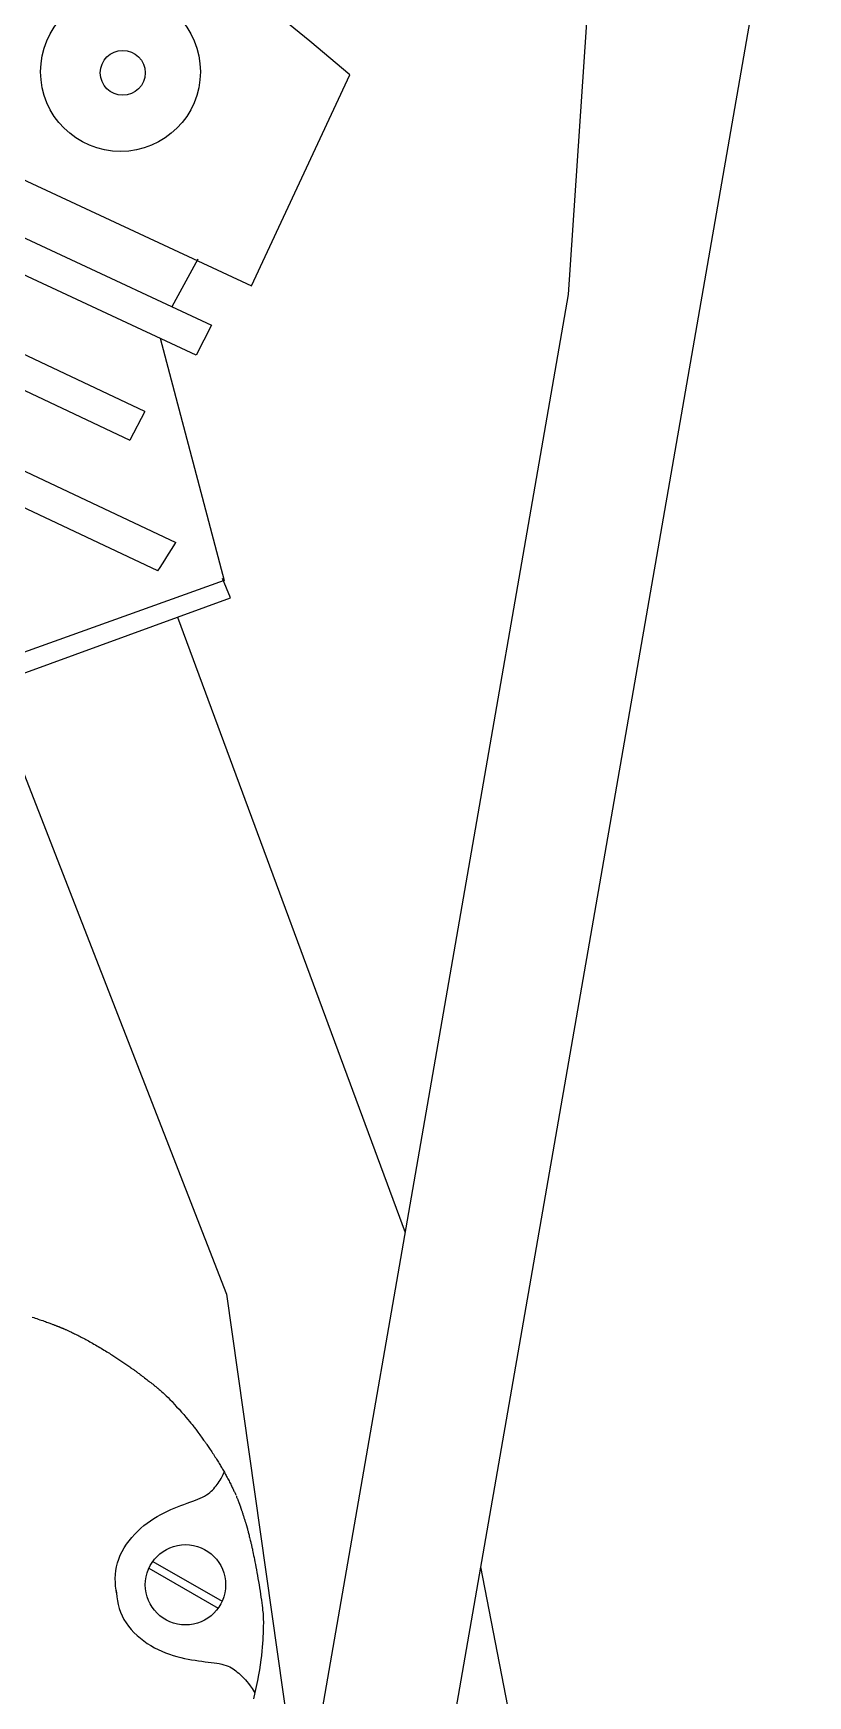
# Model space of a CAD drawing. Header units: millimetres. Extents: x -390 to 2317, y 0 to 1124.
# Drawn here: x 1176.1 to 1324.3, y 284.5 to 603 of the extents above; entities that cross this region are included whole.
import ezdxf

# ---------------------------------------------------------------- set-up
doc = ezdxf.new("R2010")
doc.units = ezdxf.units.MM
doc.layers.add('ceco.net 102 chopper', color=7, linetype='Continuous')

msp = doc.modelspace()

# ---------------------------------------------------------------- linework, layer by layer
at = {"layer": 'ceco.net 102 chopper'}
for p, q in [((1345.01, 788.2), (1245.77, 217.69)), ((1278.54, 553.01), (1291.67, 747.85)), ((1023.62, 645.22), (1217.83, 554.65)), ((1228.99, 601.5), (1222.88, 606.51)), ((1236.66, 595.04), (1228.99, 601.5)), ((1217.83, 554.65), (1236.66, 595.04)), ((1207.24, 541.38), (1147.35, 569.31)), ((1197.43, 530.54), (1140.73, 557.42)), ((1223.71, 237.81), (1278.54, 553.01)), ((1199.9, 500.02), (1127.73, 534.08)), ((1212.62, 498.2), (1145.57, 474.14)), ((1213.82, 494.84), (1212.26, 498.58)), ((1154.81, 473.35), (1213.82, 494.84)), ((1203.7, 491.16), (1247.28, 373.26)), ((1167.67, 478.04), (1213.08, 361.43)), ((1213.08, 361.43), (1227.48, 259.47)), ((1175.84, 357.05), (1176.14, 356.96)), ((1176.14, 356.96), (1176.43, 356.86)), ((1176.43, 356.86), (1176.73, 356.75)), ((1176.73, 356.75), (1177.02, 356.65)), ((1177.02, 356.65), (1177.31, 356.55)), ((1177.31, 356.55), (1177.59, 356.46)), ((1177.59, 356.46), (1177.86, 356.36)), ((1177.86, 356.36), (1178.12, 356.27)), ((1178.12, 356.27), (1178.37, 356.18)), ((1178.37, 356.18), (1178.61, 356.1)), ((1178.61, 356.1), (1178.83, 356.02)), ((1178.83, 356.02), (1179.03, 355.94)), ((1179.03, 355.94), (1179.21, 355.88)), ((1179.21, 355.88), (1179.38, 355.81)), ((1179.38, 355.81), (1179.53, 355.76)), ((1179.53, 355.76), (1179.68, 355.7)), ((1179.68, 355.7), (1179.81, 355.65)), ((1179.81, 355.65), (1179.93, 355.61)), ((1179.93, 355.61), (1180.04, 355.56)), ((1180.04, 355.56), (1180.15, 355.52)), ((1180.15, 355.52), (1180.25, 355.48)), ((1180.25, 355.48), (1180.35, 355.44)), ((1180.35, 355.44), (1180.45, 355.4)), ((1180.45, 355.4), (1180.55, 355.37)), ((1180.55, 355.37), (1180.63, 355.33)), ((1180.63, 355.33), (1180.72, 355.3)), ((1180.72, 355.3), (1180.8, 355.27)), ((1180.8, 355.27), (1180.87, 355.24)), ((1180.87, 355.24), (1180.94, 355.21)), ((1180.94, 355.21), (1181.01, 355.18)), ((1181.01, 355.18), (1181.06, 355.16)), ((1181.06, 355.16), (1181.12, 355.14)), ((1181.12, 355.14), (1181.17, 355.12)), ((1181.17, 355.12), (1181.22, 355.1)), ((1181.22, 355.1), (1181.26, 355.08)), ((1181.26, 355.08), (1181.3, 355.06)), ((1181.3, 355.06), (1181.34, 355.05)), ((1181.34, 355.05), (1181.38, 355.03)), ((1181.38, 355.03), (1181.42, 355.01)), ((1181.42, 355.01), (1181.46, 355)), ((1181.46, 355), (1181.5, 354.98)), ((1181.5, 354.98), (1181.54, 354.96)), ((1181.54, 354.96), (1181.59, 354.94)), ((1181.59, 354.94), (1181.64, 354.92)), ((1181.64, 354.92), (1181.7, 354.9)), ((1181.7, 354.9), (1181.77, 354.87)), ((1181.77, 354.87), (1181.84, 354.84)), ((1181.84, 354.84), (1181.92, 354.8)), ((1181.92, 354.8), (1182, 354.77)), ((1182, 354.77), (1182.09, 354.73)), ((1182.09, 354.73), (1182.19, 354.69)), ((1182.19, 354.69), (1182.3, 354.64)), ((1182.3, 354.64), (1182.41, 354.59)), ((1182.41, 354.59), (1182.52, 354.54)), ((1182.52, 354.54), (1182.65, 354.49)), ((1182.65, 354.49), (1182.78, 354.43)), ((1182.78, 354.43), (1182.92, 354.36)), ((1182.92, 354.36), (1183.07, 354.29)), ((1183.07, 354.29), (1183.23, 354.22)), ((1183.23, 354.22), (1183.4, 354.14)), ((1183.4, 354.14), (1183.58, 354.05)), ((1183.58, 354.05), (1183.77, 353.96)), ((1183.77, 353.96), (1183.97, 353.86)), ((1183.97, 353.86), (1184.17, 353.76)), ((1184.17, 353.76), (1184.38, 353.66)), ((1184.38, 353.66), (1184.6, 353.55)), ((1184.6, 353.55), (1184.81, 353.44)), ((1184.81, 353.44), (1185.03, 353.33)), ((1185.03, 353.33), (1185.25, 353.21)), ((1185.25, 353.21), (1185.47, 353.1)), ((1185.47, 353.1), (1185.69, 352.98)), ((1185.69, 352.98), (1185.92, 352.86)), ((1185.92, 352.86), (1186.15, 352.74)), ((1186.15, 352.74), (1186.38, 352.61)), ((1186.38, 352.61), (1186.62, 352.47)), ((1186.62, 352.47), (1186.87, 352.33)), ((1186.87, 352.33), (1187.13, 352.19)), ((1187.13, 352.19), (1187.4, 352.04)), ((1187.4, 352.04), (1187.67, 351.88)), ((1187.67, 351.88), (1187.94, 351.72)), ((1187.94, 351.72), (1188.22, 351.56)), ((1188.22, 351.56), (1188.5, 351.39)), ((1188.5, 351.39), (1188.78, 351.23)), ((1188.78, 351.23), (1189.05, 351.06)), ((1189.05, 351.06), (1189.33, 350.89)), ((1189.33, 350.89), (1189.6, 350.73)), ((1189.6, 350.73), (1189.86, 350.57)), ((1189.86, 350.57), (1190.12, 350.41)), ((1190.12, 350.41), (1190.38, 350.25)), ((1190.38, 350.25), (1190.62, 350.1)), ((1190.62, 350.1), (1190.85, 349.95)), ((1190.85, 349.95), (1191.08, 349.81)), ((1191.08, 349.81), (1191.29, 349.68)), ((1191.29, 349.68), (1191.5, 349.55)), ((1191.5, 349.55), (1191.69, 349.42)), ((1191.69, 349.42), (1191.88, 349.3)), ((1191.88, 349.3), (1192.07, 349.18)), ((1192.07, 349.18), (1192.26, 349.06)), ((1192.26, 349.06), (1192.44, 348.93)), ((1192.44, 348.93), (1192.63, 348.81)), ((1192.63, 348.81), (1192.82, 348.68)), ((1192.82, 348.68), (1193.01, 348.55)), ((1193.01, 348.55), (1193.2, 348.42)), ((1193.2, 348.42), (1193.4, 348.29)), ((1193.4, 348.29), (1193.59, 348.16)), ((1193.59, 348.16), (1193.78, 348.02)), ((1193.78, 348.02), (1193.97, 347.89)), ((1193.97, 347.89), (1194.16, 347.76)), ((1194.16, 347.76), (1194.34, 347.63)), ((1194.34, 347.63), (1194.52, 347.51)), ((1194.52, 347.51), (1194.69, 347.39)), ((1194.69, 347.39), (1194.86, 347.27)), ((1194.86, 347.27), (1195.01, 347.16)), ((1195.01, 347.16), (1195.15, 347.06)), ((1195.15, 347.06), (1195.29, 346.97)), ((1195.29, 346.97), (1195.4, 346.88)), ((1195.4, 346.88), (1195.51, 346.8)), ((1195.51, 346.8), (1195.61, 346.73)), ((1195.61, 346.73), (1195.7, 346.66)), ((1195.7, 346.66), (1195.8, 346.59)), ((1195.8, 346.59), (1195.9, 346.52)), ((1195.9, 346.52), (1196.02, 346.43)), ((1196.02, 346.43), (1196.15, 346.33)), ((1196.15, 346.33), (1196.31, 346.21)), ((1196.31, 346.21), (1196.49, 346.07)), ((1196.49, 346.07), (1196.7, 345.91)), ((1196.7, 345.91), (1196.92, 345.75)), ((1196.92, 345.75), (1197.15, 345.57)), ((1197.15, 345.57), (1197.38, 345.4)), ((1197.38, 345.4), (1197.61, 345.23)), ((1197.61, 345.23), (1197.82, 345.06)), ((1197.82, 345.06), (1198.01, 344.92)), ((1198.01, 344.92), (1198.18, 344.79)), ((1198.18, 344.79), (1198.33, 344.67)), ((1198.33, 344.67), (1198.46, 344.57)), ((1198.46, 344.57), (1198.58, 344.48)), ((1198.58, 344.48), (1198.68, 344.4)), ((1198.68, 344.4), (1198.78, 344.32)), ((1198.78, 344.32), (1198.88, 344.24)), ((1198.88, 344.24), (1198.98, 344.16)), ((1198.98, 344.16), (1199.08, 344.08)), ((1199.08, 344.08), (1199.19, 343.99)), ((1199.19, 343.99), (1199.29, 343.9)), ((1199.29, 343.9), (1199.4, 343.82)), ((1199.4, 343.82), (1199.5, 343.74)), ((1199.5, 343.74), (1199.59, 343.66)), ((1199.59, 343.66), (1199.67, 343.59)), ((1199.67, 343.59), (1199.74, 343.53)), ((1199.74, 343.53), (1199.8, 343.49)), ((1199.8, 343.49), (1199.85, 343.45)), ((1199.85, 343.45), (1199.89, 343.41)), ((1199.89, 343.41), (1199.94, 343.36)), ((1199.94, 343.36), (1200, 343.31)), ((1200, 343.31), (1200.08, 343.24)), ((1200.08, 343.24), (1200.19, 343.15)), ((1200.19, 343.15), (1200.32, 343.04)), ((1200.32, 343.04), (1200.49, 342.89)), ((1200.49, 342.89), (1200.69, 342.72)), ((1200.69, 342.72), (1200.93, 342.5)), ((1200.93, 342.5), (1201.21, 342.25)), ((1201.21, 342.25), (1201.51, 341.96)), ((1201.51, 341.96), (1201.85, 341.63)), ((1201.85, 341.63), (1202.22, 341.26)), ((1202.22, 341.26), (1202.62, 340.84)), ((1202.62, 340.84), (1203.05, 340.38)), ((1203.05, 340.38), (1203.5, 339.88)), ((1203.5, 339.88), (1203.96, 339.37)), ((1203.96, 339.37), (1204.41, 338.85)), ((1204.41, 338.85), (1204.85, 338.35)), ((1204.85, 338.35), (1205.26, 337.87)), ((1205.26, 337.87), (1205.64, 337.43)), ((1205.64, 337.43), (1205.97, 337.04)), ((1205.97, 337.04), (1206.24, 336.72)), ((1206.24, 336.72), (1206.46, 336.45)), ((1206.46, 336.45), (1206.64, 336.23)), ((1206.64, 336.23), (1206.79, 336.04)), ((1206.79, 336.04), (1206.92, 335.87)), ((1206.92, 335.87), (1207.04, 335.72)), ((1207.04, 335.72), (1207.16, 335.56)), ((1207.16, 335.56), (1207.29, 335.38)), ((1207.29, 335.38), (1207.43, 335.19)), ((1207.43, 335.19), (1207.59, 334.97)), ((1207.59, 334.97), (1207.76, 334.74)), ((1207.76, 334.74), (1207.93, 334.51)), ((1207.93, 334.51), (1208.1, 334.28)), ((1208.1, 334.28), (1208.26, 334.05)), ((1208.26, 334.05), (1208.42, 333.84)), ((1208.42, 333.84), (1208.55, 333.65)), ((1208.55, 333.65), (1208.67, 333.49)), ((1208.67, 333.49), (1208.78, 333.35)), ((1208.78, 333.35), (1208.87, 333.22)), ((1208.87, 333.22), (1208.95, 333.1)), ((1208.95, 333.1), (1209.03, 332.99)), ((1209.03, 332.99), (1209.11, 332.87)), ((1209.11, 332.87), (1209.2, 332.75)), ((1209.2, 332.75), (1209.29, 332.61)), ((1209.29, 332.61), (1209.4, 332.45)), ((1209.4, 332.45), (1209.52, 332.27)), ((1209.52, 332.27), (1209.66, 332.08)), ((1209.66, 332.08), (1209.79, 331.88)), ((1209.79, 331.88), (1209.94, 331.66)), ((1209.94, 331.66), (1210.09, 331.44)), ((1210.09, 331.44), (1210.24, 331.21)), ((1210.24, 331.21), (1210.39, 330.98)), ((1210.39, 330.98), (1210.54, 330.75)), ((1210.54, 330.75), (1210.69, 330.52)), ((1210.69, 330.52), (1210.84, 330.29)), ((1210.84, 330.29), (1210.98, 330.07)), ((1210.98, 330.07), (1211.12, 329.85)), ((1211.12, 329.85), (1211.26, 329.63)), ((1211.26, 329.63), (1211.39, 329.42)), ((1211.39, 329.42), (1211.52, 329.22)), ((1211.52, 329.22), (1211.64, 329.01)), ((1211.64, 329.01), (1211.76, 328.82)), ((1211.76, 328.82), (1211.88, 328.63)), ((1211.88, 328.63), (1211.99, 328.44)), ((1211.99, 328.44), (1212.1, 328.25)), ((1212.1, 328.25), (1212.21, 328.07)), ((1211.04, 324.69), (1211.24, 324.96)), ((1211.24, 324.96), (1211.43, 325.23)), ((1211.43, 325.23), (1211.62, 325.51)), ((1211.62, 325.51), (1211.81, 325.81)), ((1211.81, 325.81), (1212, 326.14)), ((1212, 326.14), (1212.2, 326.5)), ((1212.2, 326.5), (1212.4, 326.9)), ((1212.21, 328.07), (1212.31, 327.88)), ((1212.31, 327.88), (1212.42, 327.69)), ((1212.4, 326.9), (1212.61, 327.34)), ((1212.42, 327.69), (1212.53, 327.5)), ((1212.53, 327.5), (1212.64, 327.31)), ((1212.61, 327.34), (1212.61, 327.35)), ((1212.64, 327.31), (1212.75, 327.11)), ((1212.75, 327.11), (1212.86, 326.91)), ((1212.86, 326.91), (1212.97, 326.7)), ((1212.97, 326.7), (1213.08, 326.5)), ((1213.08, 326.5), (1213.19, 326.29)), ((1213.19, 326.29), (1213.31, 326.08)), ((1213.31, 326.08), (1213.42, 325.86)), ((1213.42, 325.86), (1213.53, 325.64)), ((1213.53, 325.64), (1213.65, 325.42)), ((1213.65, 325.42), (1213.76, 325.21)), ((1213.76, 325.21), (1213.86, 325)), ((1213.86, 325), (1213.97, 324.79)), ((1206.06, 321.58), (1206.59, 321.77)), ((1206.59, 321.77), (1207.1, 321.97)), ((1207.1, 321.97), (1207.59, 322.16)), ((1207.59, 322.16), (1208.04, 322.35)), ((1208.04, 322.35), (1208.47, 322.55)), ((1208.47, 322.55), (1208.86, 322.75)), ((1208.86, 322.75), (1209.22, 322.97)), ((1209.22, 322.97), (1209.55, 323.19)), ((1209.55, 323.19), (1209.86, 323.42)), ((1209.86, 323.42), (1210.13, 323.66)), ((1210.13, 323.66), (1210.38, 323.91)), ((1210.38, 323.91), (1210.62, 324.16)), ((1210.62, 324.16), (1210.83, 324.43)), ((1210.83, 324.43), (1211.04, 324.69)), ((1213.97, 324.79), (1214.07, 324.59)), ((1214.07, 324.59), (1214.16, 324.4)), ((1214.16, 324.4), (1214.25, 324.22)), ((1214.25, 324.22), (1214.33, 324.05)), ((1214.33, 324.05), (1214.41, 323.88)), ((1214.41, 323.88), (1214.48, 323.72)), ((1214.48, 323.72), (1214.56, 323.57)), ((1214.56, 323.57), (1214.62, 323.42)), ((1214.62, 323.42), (1214.69, 323.28)), ((1214.69, 323.28), (1214.75, 323.13)), ((1214.75, 323.13), (1214.81, 322.99)), ((1214.88, 322.85), (1214.94, 322.71)), ((1214.94, 322.71), (1214.99, 322.57)), ((1214.99, 322.57), (1215.05, 322.44)), ((1215.05, 322.44), (1215.1, 322.32)), ((1215.1, 322.32), (1215.15, 322.2)), ((1215.15, 322.2), (1215.19, 322.09)), ((1215.19, 322.09), (1215.23, 321.99)), ((1215.23, 321.99), (1215.27, 321.9)), ((1215.27, 321.9), (1215.3, 321.82)), ((1215.3, 321.82), (1215.33, 321.74)), ((1215.33, 321.74), (1215.36, 321.67)), ((1199.14, 318.43), (1199.79, 318.83)), ((1199.79, 318.83), (1200.45, 319.19)), ((1200.45, 319.19), (1201.1, 319.54)), ((1201.1, 319.54), (1201.76, 319.85)), ((1201.76, 319.85), (1202.41, 320.15)), ((1202.41, 320.15), (1203.06, 320.43)), ((1203.06, 320.43), (1203.69, 320.68)), ((1203.69, 320.68), (1204.31, 320.92)), ((1204.31, 320.92), (1204.91, 321.15)), ((1204.91, 321.15), (1205.5, 321.37)), ((1205.5, 321.37), (1206.06, 321.58)), ((1215.36, 321.67), (1215.39, 321.6)), ((1215.39, 321.6), (1215.41, 321.54)), ((1215.41, 321.54), (1215.43, 321.47)), ((1215.43, 321.47), (1215.46, 321.41)), ((1215.46, 321.41), (1215.48, 321.35)), ((1215.48, 321.35), (1215.5, 321.29)), ((1215.5, 321.29), (1215.52, 321.24)), ((1215.52, 321.24), (1215.54, 321.18)), ((1215.54, 321.18), (1215.56, 321.13)), ((1215.56, 321.13), (1215.57, 321.09)), ((1215.57, 321.09), (1215.59, 321.05)), ((1215.59, 321.05), (1215.6, 321.01)), ((1215.6, 321.01), (1215.61, 320.98)), ((1215.61, 320.98), (1215.62, 320.96)), ((1215.62, 320.96), (1215.63, 320.94)), ((1215.63, 320.94), (1215.63, 320.91)), ((1215.63, 320.91), (1215.64, 320.9)), ((1215.64, 320.9), (1215.65, 320.88)), ((1215.65, 320.88), (1215.65, 320.86)), ((1215.65, 320.86), (1215.66, 320.84)), ((1215.66, 320.84), (1215.66, 320.82)), ((1215.66, 320.82), (1215.67, 320.8)), ((1215.67, 320.8), (1215.68, 320.78)), ((1215.68, 320.78), (1215.69, 320.77)), ((1215.69, 320.77), (1215.69, 320.75)), ((1215.69, 320.75), (1215.7, 320.73)), ((1215.7, 320.73), (1215.71, 320.71)), ((1215.71, 320.71), (1215.71, 320.69)), ((1215.71, 320.69), (1215.72, 320.67)), ((1215.72, 320.67), (1215.73, 320.65)), ((1215.73, 320.65), (1215.73, 320.63)), ((1215.73, 320.63), (1215.74, 320.6)), ((1215.74, 320.6), (1215.75, 320.58)), ((1215.75, 320.58), (1215.76, 320.55)), ((1215.76, 320.55), (1215.77, 320.51)), ((1215.77, 320.51), (1215.79, 320.47)), ((1215.79, 320.47), (1215.8, 320.43)), ((1215.8, 320.43), (1215.82, 320.38)), ((1215.82, 320.38), (1215.84, 320.32)), ((1215.84, 320.32), (1215.86, 320.26)), ((1215.86, 320.26), (1215.88, 320.18)), ((1215.88, 320.18), (1215.91, 320.1)), ((1215.91, 320.1), (1215.94, 320)), ((1215.94, 320), (1215.98, 319.9)), ((1215.98, 319.9), (1216.02, 319.78)), ((1216.02, 319.78), (1216.06, 319.65)), ((1216.06, 319.65), (1216.11, 319.51)), ((1216.11, 319.51), (1216.15, 319.37)), ((1216.15, 319.37), (1216.2, 319.22)), ((1216.2, 319.22), (1216.25, 319.07)), ((1216.25, 319.07), (1216.3, 318.92)), ((1216.3, 318.92), (1216.35, 318.76)), ((1216.35, 318.76), (1216.4, 318.61)), ((1216.4, 318.61), (1216.45, 318.46)), ((1194.93, 314.84), (1195.48, 315.45)), ((1195.48, 315.45), (1196.05, 316.03)), ((1196.05, 316.03), (1196.63, 316.57)), ((1196.63, 316.57), (1197.24, 317.08)), ((1197.24, 317.08), (1197.86, 317.56)), ((1197.86, 317.56), (1198.5, 318.01)), ((1198.5, 318.01), (1199.14, 318.43)), ((1216.45, 318.46), (1216.5, 318.31)), ((1216.5, 318.31), (1216.55, 318.16)), ((1216.55, 318.16), (1216.59, 318.02)), ((1216.59, 318.02), (1216.64, 317.89)), ((1216.64, 317.89), (1216.67, 317.77)), ((1216.67, 317.77), (1216.71, 317.66)), ((1216.71, 317.66), (1216.74, 317.56)), ((1216.74, 317.56), (1216.77, 317.47)), ((1216.77, 317.47), (1216.79, 317.39)), ((1216.79, 317.39), (1216.82, 317.31)), ((1216.82, 317.31), (1216.84, 317.25)), ((1216.84, 317.25), (1216.85, 317.2)), ((1216.85, 317.2), (1216.87, 317.15)), ((1216.87, 317.15), (1216.88, 317.11)), ((1216.88, 317.11), (1216.89, 317.08)), ((1216.89, 317.08), (1216.89, 317.06)), ((1216.89, 317.06), (1216.9, 317.04)), ((1216.9, 317.04), (1216.9, 317.02)), ((1216.9, 317.02), (1216.91, 317)), ((1216.91, 317), (1216.91, 316.99)), ((1216.91, 316.99), (1216.92, 316.97)), ((1216.92, 316.97), (1216.92, 316.95)), ((1216.92, 316.95), (1216.93, 316.93)), ((1216.93, 316.93), (1216.94, 316.9)), ((1216.94, 316.9), (1216.95, 316.87)), ((1216.95, 316.87), (1216.96, 316.83)), ((1216.96, 316.83), (1216.97, 316.77)), ((1216.97, 316.77), (1216.99, 316.71)), ((1216.99, 316.71), (1217.01, 316.63)), ((1217.01, 316.63), (1217.04, 316.54)), ((1217.04, 316.54), (1217.06, 316.43)), ((1217.06, 316.43), (1217.1, 316.31)), ((1217.1, 316.31), (1217.13, 316.17)), ((1217.13, 316.17), (1217.17, 316.02)), ((1217.17, 316.02), (1217.21, 315.85)), ((1217.21, 315.85), (1217.26, 315.67)), ((1217.26, 315.67), (1217.31, 315.47)), ((1217.31, 315.47), (1217.37, 315.25)), ((1193.08, 312.15), (1193.48, 312.85)), ((1193.48, 312.85), (1193.93, 313.54)), ((1193.93, 313.54), (1194.41, 314.2)), ((1194.41, 314.2), (1194.93, 314.84)), ((1217.37, 315.25), (1217.42, 315.03)), ((1217.42, 315.03), (1217.48, 314.79)), ((1217.48, 314.79), (1217.54, 314.56)), ((1217.54, 314.56), (1217.59, 314.33)), ((1217.59, 314.33), (1217.64, 314.12)), ((1217.64, 314.12), (1217.69, 313.92)), ((1217.69, 313.92), (1217.74, 313.74)), ((1217.74, 313.74), (1217.77, 313.58)), ((1217.77, 313.58), (1217.81, 313.45)), ((1217.81, 313.45), (1217.83, 313.32)), ((1217.83, 313.32), (1217.86, 313.2)), ((1217.86, 313.2), (1217.89, 313.07)), ((1217.89, 313.07), (1217.92, 312.92)), ((1217.92, 312.92), (1217.96, 312.76)), ((1217.96, 312.76), (1218, 312.56)), ((1218, 312.56), (1218.05, 312.32)), ((1218.05, 312.32), (1218.11, 312.04)), ((1191.86, 308.46), (1191.99, 309.21)), ((1191.99, 309.21), (1192.17, 309.95)), ((1192.17, 309.95), (1192.42, 310.69)), ((1192.42, 310.69), (1192.72, 311.43)), ((1192.72, 311.43), (1193.08, 312.15)), ((1198.97, 310.24), (1212.21, 302.59)), ((1198.97, 310.24), (1212.21, 302.59)), ((1218.11, 312.04), (1218.17, 311.73)), ((1218.17, 311.73), (1218.24, 311.38)), ((1218.24, 311.38), (1218.32, 311)), ((1218.32, 311), (1218.4, 310.59)), ((1218.4, 310.59), (1218.49, 310.14)), ((1218.49, 310.14), (1218.58, 309.66)), ((1218.58, 309.66), (1218.68, 309.16)), ((1218.68, 309.16), (1218.78, 308.63)), ((1191.76, 306.95), (1191.79, 307.71)), ((1191.77, 306.21), (1191.76, 306.95)), ((1191.82, 305.46), (1191.77, 306.21)), ((1191.79, 307.71), (1191.86, 308.46)), ((1198.2, 308.91), (1211.44, 301.26)), ((1198.2, 308.91), (1211.44, 301.26)), ((1218.78, 308.63), (1218.88, 308.09)), ((1218.88, 308.09), (1218.98, 307.52)), ((1218.98, 307.52), (1219.08, 306.94)), ((1219.08, 306.94), (1219.18, 306.35)), ((1219.18, 306.35), (1219.28, 305.76)), ((1191.9, 304.72), (1191.82, 305.46)), ((1191.96, 304.23), (1191.9, 304.72)), ((1191.92, 304.66), (1191.96, 304.17)), ((1191.96, 304.17), (1192.05, 303.43)), ((1192.05, 303.43), (1192.17, 302.69)), ((1192.17, 302.69), (1192.33, 301.96)), ((1219.28, 305.76), (1219.38, 305.16)), ((1219.38, 305.16), (1219.47, 304.56)), ((1219.47, 304.56), (1219.56, 303.97)), ((1219.56, 303.97), (1219.65, 303.39)), ((1219.65, 303.39), (1219.72, 302.83)), ((1219.72, 302.83), (1219.8, 302.3)), ((1192.33, 301.96), (1192.53, 301.23)), ((1192.53, 301.23), (1192.77, 300.52)), ((1192.77, 300.52), (1193.06, 299.82)), ((1193.06, 299.82), (1193.41, 299.13)), ((1219.8, 302.3), (1219.86, 301.8)), ((1219.86, 301.8), (1219.92, 301.34)), ((1219.92, 301.34), (1219.97, 300.92)), ((1219.97, 300.92), (1220.01, 300.55)), ((1220.01, 300.55), (1220.04, 300.23)), ((1220.04, 300.23), (1220.07, 299.92)), ((1220.07, 299.92), (1220.08, 299.64)), ((1220.08, 299.64), (1220.1, 299.35)), ((1193.41, 299.13), (1193.82, 298.46)), ((1193.82, 298.46), (1194.28, 297.82)), ((1194.28, 297.82), (1194.79, 297.2)), ((1194.79, 297.2), (1195.34, 296.6)), ((1195.34, 296.6), (1195.93, 296.03)), ((1220.06, 296.44), (1220.03, 295.84)), ((1220.08, 296.99), (1220.06, 296.44)), ((1220.09, 297.5), (1220.08, 296.99)), ((1220.1, 297.95), (1220.09, 297.5)), ((1220.1, 299.35), (1220.1, 299.05)), ((1220.1, 299.05), (1220.11, 298.72)), ((1220.11, 298.36), (1220.1, 297.95)), ((1220.11, 298.72), (1220.11, 298.36)), ((1195.93, 296.03), (1196.56, 295.5)), ((1196.56, 295.5), (1197.21, 294.99)), ((1197.21, 294.99), (1197.87, 294.52)), ((1197.87, 294.52), (1198.56, 294.09)), ((1198.56, 294.09), (1199.25, 293.7)), ((1199.25, 293.7), (1199.96, 293.33)), ((1199.96, 293.33), (1200.67, 293.01)), ((1219.88, 293.78), (1219.81, 293.01)), ((1219.94, 294.51), (1219.88, 293.78)), ((1219.99, 295.2), (1219.94, 294.51)), ((1220.03, 295.84), (1219.99, 295.2)), ((1200.67, 293.01), (1201.39, 292.71)), ((1201.39, 292.71), (1202.11, 292.44)), ((1202.11, 292.44), (1202.84, 292.21)), ((1202.84, 292.21), (1203.56, 292)), ((1203.56, 292), (1204.28, 291.81)), ((1204.28, 291.81), (1204.99, 291.65)), ((1204.99, 291.65), (1205.69, 291.51)), ((1205.69, 291.51), (1206.38, 291.39)), ((1206.38, 291.39), (1207.06, 291.28)), ((1207.06, 291.28), (1207.72, 291.19)), ((1207.72, 291.19), (1208.35, 291.1)), ((1208.35, 291.1), (1208.97, 291.02)), ((1208.97, 291.02), (1209.56, 290.95)), ((1209.56, 290.95), (1210.13, 290.87)), ((1210.13, 290.87), (1210.67, 290.8)), ((1210.67, 290.8), (1211.19, 290.72)), ((1211.19, 290.72), (1211.67, 290.64)), ((1211.67, 290.64), (1212.13, 290.54)), ((1212.13, 290.54), (1212.56, 290.43)), ((1212.56, 290.43), (1212.96, 290.31)), ((1212.96, 290.31), (1213.34, 290.17)), ((1213.34, 290.17), (1213.68, 290.01)), ((1213.68, 290.01), (1214, 289.84)), ((1219.49, 290.44), (1219.35, 289.48)), ((1219.62, 291.35), (1219.49, 290.44)), ((1219.72, 292.2), (1219.62, 291.35)), ((1219.81, 293.01), (1219.72, 292.2)), ((1214, 289.84), (1214.3, 289.65)), ((1214.3, 289.65), (1214.59, 289.46)), ((1214.59, 289.46), (1214.86, 289.25)), ((1214.86, 289.25), (1215.12, 289.04)), ((1215.12, 289.04), (1215.38, 288.82)), ((1215.38, 288.82), (1215.62, 288.6)), ((1215.62, 288.6), (1215.87, 288.37)), ((1215.87, 288.37), (1216.13, 288.12)), ((1216.13, 288.12), (1216.39, 287.85)), ((1216.39, 287.85), (1216.66, 287.54)), ((1216.66, 287.54), (1216.95, 287.2)), ((1216.95, 287.2), (1217.25, 286.81)), ((1217.25, 286.81), (1217.58, 286.37)), ((1218.98, 287.41), (1218.75, 286.29)), ((1219.17, 288.48), (1218.98, 287.41)), ((1219.35, 289.48), (1219.17, 288.48)), ((1217.58, 286.37), (1217.94, 285.86)), ((1217.94, 285.86), (1218.35, 285.25)), ((1218.49, 285.12), (1218.21, 283.9)), ((1218.35, 285.25), (1218.45, 285.08)), ((1218.75, 286.29), (1218.49, 285.12))]:
    msp.add_line(p, q, dxfattribs=at)
for points in [[(1150.49, 574.93), (1210.21, 547.08)], [(1207.57, 559.72), (1202.56, 550.64)], [(1137.71, 551.99), (1194.56, 525.04)], [(1210.21, 547.08), (1207.24, 541.38)], [(1200.35, 544.6), (1212.62, 498.2)], [(1130.87, 539.7), (1203.37, 505.49)], [(1197.43, 530.54), (1194.56, 525.04)], [(1261.68, 309.19), (1273.29, 249.21), (1274.79, 231.21), (1274.04, 220.41)]]:
    msp.add_lwpolyline(points, dxfattribs=at)
for centre, radius in [((1192.76, 595.66), 15.29), ((1193.19, 595.45), 4.3), ((1205.2, 305.75), 7.69), ((1205.2, 305.75), 7.69)]:
    msp.add_circle(centre, radius, dxfattribs=at)
msp.add_arc((1011.43, 623.56), 225.35, 326.7567, 328.4021, dxfattribs=at)

doc.saveas('drawing.dxf')
